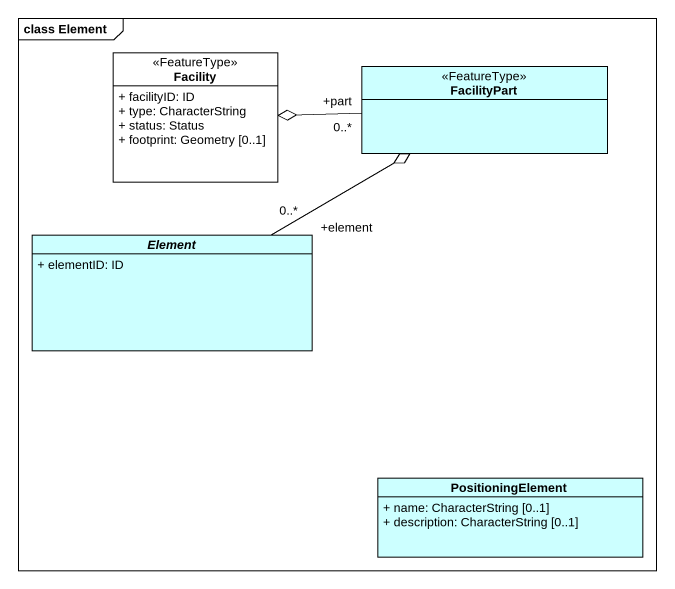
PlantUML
@startuml
mainframe class Element
hide circle
hide empty members
skinparam classAttributeIconSize 0
class Facility <<FeatureType>> {
  + facilityID: ID
  + type: CharacterString
  + status: Status
  + footprint: Geometry [0..1]
}
class FacilityPart <<FeatureType>> #CCFFFF
abstract class Element #CCFFFF {
  + elementID: ID
}
class PositioningElement #CCFFFF {
  + name: CharacterString [0..1]
  + description: CharacterString [0..1]
}
FacilityPart "+part\n0..*" -left-o Facility
Element "+element\n0..*" -right-o FacilityPart
@enduml
